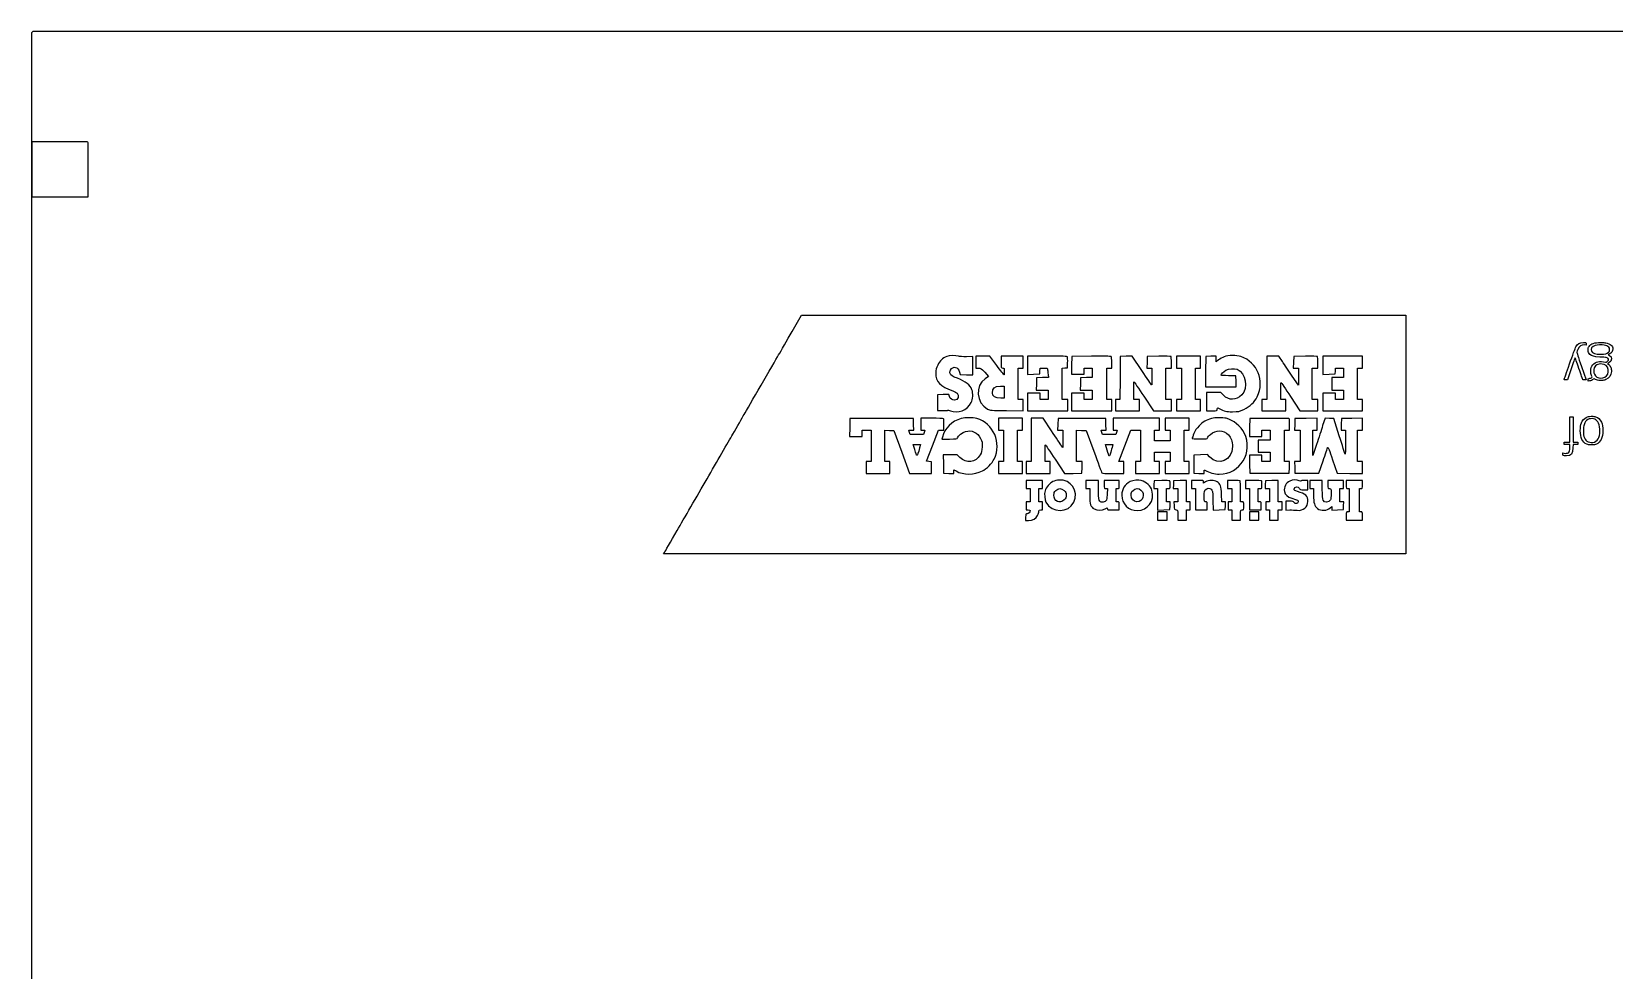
# Model space of a CAD drawing. Extents: x 4 to 392, y 13 to 534.
# Drawn here: x 4.9 to 135.3, y 369.2 to 446.6 of the extents above; entities that cross this region are included whole.
import ezdxf

# ---------------------------------------------------------------- set-up
doc = ezdxf.new("R2010")
doc.units = 0
doc.layers.add('Layer_1', color=7, linetype='CONTINUOUS')

msp = doc.modelspace()

# ---------------------------------------------------------------- linework, layer by layer
at = {"layer": 'Layer_1', "color": 7}
for points in [[(5.042069, 446.575439), (4.945951, 446.479321), (4.945951, 163.278023)], [(298.524921, 163.496596), (298.336829, 163.496596), (298.336829, 437.039586), (298.354291, 437.039586), (298.336829, 446.479321), (298.240706, 446.575439), (5.042069, 446.575439)], [(9.56479, 437.448865), (9.56479, 432.936994), (4.97644, 432.936994), (4.97644, 437.448865)], [(5.053955, 437.52638), (9.487276, 437.52638)], [(67.575445, 421.867273), (68.341555, 423.200033), (93.229515, 423.200033), (118.117496, 423.200033), (118.117476, 413.366053)], [(80.302105, 419.810333), (80.302145, 419.810583)], [(81.358075, 418.516013), (81.399675, 418.308983), (81.927985, 418.294283), (82.456285, 418.279583), (82.456285, 419.035303), (82.456285, 419.791033), (81.925765, 419.781033)], [(84.423125, 419.059393), (83.842445, 419.835763), (83.278785, 419.835763), (82.715115, 419.835763), (82.715115, 419.344063), (82.715115, 418.852363), (82.916815, 418.852363)], [(85.238305, 415.342643), (86.596945, 415.326543), (86.596945, 415.795493), (86.596945, 416.264453), (86.389925, 416.264453), (86.182885, 416.264453), (86.182885, 417.558393), (86.182885, 418.852343), (86.389925, 418.852343), (86.596945, 418.852343), (86.596945, 419.344043), (86.596945, 419.835743), (85.691195, 419.835743), (84.785425, 419.835743), (84.785425, 419.344063)], [(88.591315, 419.835673), (86.959315, 419.835673), (86.959255, 419.083403)], [(92.216275, 419.823513), (90.608195, 419.809813), (90.593815, 419.072303)], [(96.377997, 418.647063), (95.584727, 419.839263), (95.089135, 419.824563), (94.593525, 419.809863), (94.579925, 418.037153), (94.566325, 416.264453), (94.385855, 416.264453), (94.205375, 416.264453), (94.205375, 415.798633), (94.205375, 415.332813), (95.188775, 415.332813), (96.172177, 415.332813), (96.172177, 415.798633), (96.172177, 416.264453), (95.939267, 416.264453), (95.706357, 416.264453), (95.706357, 416.989063)], [(97.779957, 419.823943), (96.819227, 419.809843), (96.804237, 419.331083)], [(102.684927, 419.524453), (102.486597, 419.365083), (102.486597, 419.602523), (102.486597, 419.839963), (102.059597, 419.824963), (101.632597, 419.809963), (101.618697, 418.554833), (101.604797, 417.299703), (102.875797, 417.299703), (104.146797, 417.299703), (104.131797, 417.752583), (104.116797, 418.205463), (103.508637, 418.220063)], [(103.151177, 419.784993), (103.151297, 419.785683)], [(107.950727, 419.384323), (107.643787, 419.835723), (107.161417, 419.835723), (106.679057, 419.835723), (106.679057, 418.050083), (106.679057, 416.264433), (106.472027, 416.264433), (106.264997, 416.264433), (106.264997, 415.798613), (106.264997, 415.332793), (107.248397, 415.332793), (108.231797, 415.332793), (108.231797, 415.798613), (108.231797, 416.264433), (108.024757, 416.264433), (107.817737, 416.264433), (107.817737, 416.963163)], [(109.839477, 419.823933), (108.878747, 419.809833), (108.863807, 419.331083)], [(132.960206, 420.833963), (132.960206, 420.739063), (132.814956, 420.755463)], [(132.944276, 420.945153), (132.944306, 420.944803)], [(134.587426, 420.933353), (134.587406, 420.933503)], [(134.865226, 419.984973), (134.770926, 419.937473), (134.881516, 419.888573)], [(83.431875, 418.498913), (83.745235, 418.145463), (83.476665, 417.968393)], [(86.959255, 419.083403), (86.959255, 418.331043), (87.463895, 418.345843), (87.968535, 418.360643), (87.984335, 418.606493), (88.000135, 418.852333), (88.307845, 418.852333)], [(88.648155, 418.318133), (88.680755, 418.080033), (88.195235, 418.065033), (87.709725, 418.050033), (87.694925, 417.545393), (87.680125, 417.040753), (88.173695, 417.040753), (88.667275, 417.040753), (88.667275, 416.652573), (88.667275, 416.264383), (88.330845, 416.264383), (87.994415, 416.264383), (87.994415, 416.523173), (87.994415, 416.781963), (87.476835, 416.781963), (86.959265, 416.781963), (86.959265, 416.057353), (86.959265, 415.332743), (88.615515, 415.332743), (90.271765, 415.332743), (90.271765, 415.798563), (90.271765, 416.264383), (90.038855, 416.264383), (89.805945, 416.264383), (89.805945, 417.555353), (89.805945, 418.846323), (90.025915, 418.862223), (90.245885, 418.878123), (90.261185, 419.287613)], [(90.593815, 419.072303), (90.579415, 418.334753), (91.098415, 418.334753), (91.617415, 418.334753), (91.617415, 418.593533), (91.617415, 418.852323), (91.953835, 418.852323), (92.290265, 418.852323), (92.290265, 418.466083), (92.290265, 418.079843), (91.811505, 418.064943), (91.332745, 418.050043), (91.317945, 417.545403), (91.303145, 417.040773), (91.796715, 417.040773), (92.290295, 417.040773), (92.290295, 416.652583), (92.290295, 416.264403), (91.953865, 416.264403), (91.617435, 416.264403), (91.617435, 416.523193), (91.617435, 416.781983), (91.099865, 416.781983), (90.582285, 416.781983), (90.582285, 416.057363), (90.582285, 415.332763), (92.238535, 415.332763), (93.894785, 415.332763), (93.894785, 415.798583), (93.894785, 416.264403), (93.687755, 416.264403), (93.480725, 416.264403), (93.480725, 417.558353), (93.480725, 418.852293), (93.687755, 418.852293), (93.894785, 418.852293), (93.894785, 419.309483)], [(96.533437, 416.523243), (97.322577, 415.332813), (98.067237, 415.332813), (98.811897, 415.332813), (98.811897, 415.798633), (98.811897, 416.264453), (98.578987, 416.264453), (98.346077, 416.264453), (98.346077, 417.558403), (98.346077, 418.852343), (98.578987, 418.852343), (98.811897, 418.852343), (98.811897, 419.309533)], [(96.804237, 419.331083), (96.789337, 418.852323), (96.998317, 418.852323), (97.207287, 418.852323), (97.207287, 418.153593)], [(108.623947, 416.497343), (109.390937, 415.332793), (110.131167, 415.332793), (110.871407, 415.332793), (110.871407, 415.798613), (110.871407, 416.264433), (110.638497, 416.264433), (110.405587, 416.264433), (110.405587, 417.558383), (110.405587, 418.852323), (110.638497, 418.852323), (110.871407, 418.852323), (110.871407, 419.309523)], [(108.863807, 419.331083), (108.849007, 418.852323), (109.057977, 418.852323), (109.266947, 418.852323), (109.266947, 418.142763), (109.266947, 417.433193), (108.762307, 418.183063)], [(131.724816, 418.776173), (131.415956, 417.872303), (131.275686, 417.872303)], [(132.583886, 418.985373), (132.974696, 417.883953), (132.844266, 417.876953)], [(133.932666, 419.150923), (133.932706, 419.150253)], [(134.826816, 419.284203), (134.732716, 419.236203), (134.824816, 419.153003)], [(84.731095, 417.351393), (85.044215, 417.351393), (85.044215, 416.859693)], [(133.236126, 417.784473), (133.127966, 417.769673), (133.127966, 417.878773)], [(80.540795, 416.498833), (80.480295, 416.682263), (80.006165, 416.667463), (79.532045, 416.652663), (79.532045, 416.005693), (79.532045, 415.358713), (79.959045, 415.343713)], [(85.044215, 416.859693), (85.044215, 416.367993), (84.762915, 416.367993)], [(103.089157, 416.609913), (102.874607, 416.832153), (102.292327, 416.832773), (101.710057, 416.833383), (101.710057, 416.082893), (101.710057, 415.332403), (102.150077, 415.332403)], [(78.160425, 414.220003), (78.160425, 413.728293), (78.336735, 413.728293), (78.513045, 413.728293), (78.457445, 413.547143), (78.401845, 413.365993), (77.849875, 413.365993), (77.297905, 413.365993), (77.242305, 413.547143), (77.186705, 413.728293), (77.390715, 413.728293), (77.594845, 413.728293), (77.580045, 414.207063), (77.565145, 414.685823), (74.951385, 414.685823), (72.337605, 414.685823), (72.323205, 413.948273), (72.308805, 413.210723), (72.827805, 413.210723), (73.346805, 413.210723), (73.346805, 413.469513), (73.346805, 413.728293), (73.709115, 413.728293), (74.071415, 413.728293), (74.071415, 412.434353), (74.071415, 411.140413), (73.864385, 411.140413), (73.657355, 411.140413), (73.657355, 410.648714), (73.657355, 410.157014), (74.640755, 410.157014), (75.624145, 410.157014), (75.624145, 410.648714), (75.624145, 411.140413), (75.417115, 411.140413), (75.210085, 411.140413), (75.210085, 412.436623), (75.210085, 413.732833), (75.583715, 413.717633), (75.957345, 413.702433), (76.601915, 411.929723), (77.246485, 410.157014), (78.143325, 410.157014), (79.040165, 410.157014), (79.040165, 410.645744), (79.040165, 411.134463), (78.843285, 411.150363), (78.646395, 411.166263), (79.137915, 412.447273), (79.629435, 413.728273), (79.852375, 413.728273), (80.075325, 413.728273), (80.075325, 414.185473)], [(79.083305, 414.711673), (78.160295, 414.711673), (78.160425, 414.220003)], [(81.500605, 414.684903), (81.500615, 414.684113)], [(88.929215, 413.671953), (88.237815, 414.711693), (87.753865, 414.711693), (87.269925, 414.711693), (87.269925, 412.926053), (87.269925, 411.140413), (87.062885, 411.140413), (86.855865, 411.140413), (86.855865, 410.648714), (86.855865, 410.157014), (87.839255, 410.157014), (88.822655, 410.157014), (88.822655, 410.648714), (88.822655, 411.140413), (88.615625, 411.140413), (88.408595, 411.140413), (88.408595, 411.847763)], [(98.294217, 414.220003), (98.294217, 413.728293), (98.501247, 413.728293), (98.708277, 413.728293), (98.708277, 413.288363), (98.708277, 412.848413), (98.061307, 412.848413), (97.414337, 412.848413), (97.414337, 413.288363), (97.414337, 413.728293), (97.621367, 413.728293), (97.828397, 413.728293), (97.828397, 414.220003), (97.828397, 414.711693), (95.913357, 414.711693), (93.998315, 414.711693), (93.998315, 414.220003), (93.998315, 413.728293), (94.174625, 413.728293), (94.350935, 413.728293), (94.295335, 413.547143), (94.239735, 413.365993), (93.687765, 413.365993), (93.135795, 413.365993), (93.080195, 413.547143), (93.024595, 413.728293), (93.228725, 413.728293), (93.432855, 413.728293), (93.418055, 414.207063), (93.403155, 414.685823), (91.436365, 414.685823), (89.469565, 414.685823), (89.454665, 414.207063), (89.439865, 413.728293), (89.648835, 413.728293), (89.857805, 413.728293), (89.857805, 413.019513), (89.857805, 412.310733), (89.739225, 412.471473)], [(94.001545, 410.157044), (94.878365, 410.157044), (94.878365, 410.648754), (94.878365, 411.140443), (94.678045, 411.140443), (94.477725, 411.140443), (94.972355, 412.434393), (95.466997, 413.728333), (95.871417, 413.728333), (96.275827, 413.728333), (96.275827, 412.434393), (96.275827, 411.140443), (96.068797, 411.140443), (95.861767, 411.140443), (95.861767, 410.648754), (95.861767, 410.157044), (96.845167, 410.157044), (97.828567, 410.157044), (97.828567, 410.648754), (97.828567, 411.140443), (97.621537, 411.140443), (97.414507, 411.140443), (97.414507, 411.528633), (97.414507, 411.916813), (98.061477, 411.916813), (98.708447, 411.916813), (98.708447, 411.528633), (98.708447, 411.140443), (98.501417, 411.140443), (98.294387, 411.140443), (98.294387, 410.648754), (98.294387, 410.157044), (99.277787, 410.157044), (100.261187, 410.157044), (100.261187, 410.648754), (100.261187, 411.140443), (100.054147, 411.140443), (99.847117, 411.140443), (99.847117, 412.434393), (99.847117, 413.728333), (100.054147, 413.728333), (100.261187, 413.728333), (100.261187, 414.220043), (100.261187, 414.711733), (99.277787, 414.711733), (98.294387, 414.711733), (98.294217, 414.220003)], [(106.863727, 414.699513), (105.255647, 414.685813), (105.241277, 413.948273)], [(110.768227, 412.563673), (110.466277, 411.632033), (110.462277, 412.680133), (110.458277, 413.728223), (110.639437, 413.728223), (110.820587, 413.728223), (110.820587, 414.221123), (110.820587, 414.714023), (109.901887, 414.699923), (108.983187, 414.685823), (108.968287, 414.207063), (108.953487, 413.728303), (109.188337, 413.728303), (109.423187, 413.728303), (109.423187, 412.434363), (109.423187, 411.140413), (109.188337, 411.140413), (108.953487, 411.140413), (108.968287, 410.661654), (108.983187, 410.182894), (109.966587, 410.182894), (110.949987, 410.182894), (111.294137, 411.192173)], [(112.634227, 413.262473), (112.189997, 414.685823), (111.823697, 414.700823), (111.457397, 414.715823), (111.263777, 414.105573)], [(112.079437, 411.295683), (112.450957, 410.182894), (113.499057, 410.168894), (114.547146, 410.154894), (114.547146, 410.647664), (114.547146, 411.140433), (114.340116, 411.140433), (114.133086, 411.140433), (114.133086, 412.434383), (114.133086, 413.728323), (114.340116, 413.728323), (114.547146, 413.728323), (114.547146, 414.221273), (114.547146, 414.714223), (113.680207, 414.700023), (112.813267, 414.685823), (112.797397, 414.207063)], [(131.619396, 412.316033), (131.619396, 412.556243), (131.391936, 412.556243), (131.164466, 412.556243), (131.164466, 412.652043), (131.164466, 412.747843), (131.391936, 412.747843), (131.619396, 412.747843), (131.619396, 413.789393), (131.619396, 414.830933), (131.751086, 414.830933), (131.882776, 414.830933), (131.882806, 413.789303)], [(118.117476, 413.366053), (118.117476, 403.532066), (87.548515, 403.532066), (56.979575, 403.532066), (57.054675, 403.648526)], [(89.231435, 411.333043), (90.014505, 410.154104), (90.725465, 410.168504), (91.436435, 410.182904), (91.451335, 410.661664), (91.466235, 411.140423), (91.231385, 411.140423), (90.996525, 411.140423), (90.996525, 412.436543), (90.996525, 413.732663), (91.395835, 413.717563), (91.795145, 413.702463), (92.418185, 411.994453)], [(105.241277, 413.948273), (105.226877, 413.210723), (105.745877, 413.210723), (106.264877, 413.210723), (106.264877, 413.469513), (106.264877, 413.728293), (106.601307, 413.728293), (106.937727, 413.728293), (106.937727, 413.314233), (106.937727, 412.900173), (106.446037, 412.900173), (105.954327, 412.900173), (105.954327, 412.408473), (105.954327, 411.916773), (106.446037, 411.916773), (106.937727, 411.916773), (106.937727, 411.528593), (106.937727, 411.140413), (106.601307, 411.140413), (106.264877, 411.140413), (106.264877, 411.399193), (106.264877, 411.657993), (105.745877, 411.657993), (105.226877, 411.657993), (105.241277, 410.920443), (105.255677, 410.182894), (106.886047, 410.182894), (108.516417, 410.182894), (108.531217, 410.661644), (108.546117, 411.140413), (108.337147, 411.140413), (108.128167, 411.140413), (108.128167, 412.434353), (108.128167, 413.728293), (108.335197, 413.728293), (108.542237, 413.728293), (108.542237, 414.185493)], [(112.797397, 414.207063), (112.782597, 413.728293), (112.965687, 413.728293), (113.148787, 413.728293), (113.144787, 412.706083)], [(131.882806, 413.789303), (131.882806, 412.747763), (132.074346, 412.747763), (132.265896, 412.747763), (132.265896, 412.651963), (132.265896, 412.556163), (132.077636, 412.556163), (131.889376, 412.556163), (131.877376, 412.274823)], [(77.674045, 412.136743), (77.550565, 412.537873), (77.852695, 412.537873), (78.154835, 412.537873), (78.072425, 412.266143)], [(79.943705, 413.146023), (79.909005, 413.003693), (80.532225, 413.003693)], [(93.525715, 412.072163), (93.389535, 412.537873), (93.691455, 412.537873), (93.993375, 412.537873), (93.916935, 412.292023)], [(81.388715, 411.480733), (81.159695, 411.709763), (80.590335, 411.709763), (80.020975, 411.709763), (80.035275, 410.946333), (80.049575, 410.182904), (80.476575, 410.167904), (80.903575, 410.152904), (80.903575, 410.308524), (80.903575, 410.464144), (81.071795, 410.366744)], [(101.953447, 411.528203), (101.783687, 411.713503), (101.216447, 411.698703), (100.649197, 411.683903), (100.649197, 410.933413), (100.649197, 410.182924), (101.076197, 410.167924), (101.503197, 410.152924), (101.503197, 410.316234)], [(131.044746, 411.754293), (131.044746, 411.856703), (131.146506, 411.833403)], [(88.046145, 407.155196), (88.201415, 407.155196), (88.201415, 407.491616), (88.201415, 407.828046), (88.046145, 407.828046), (87.890865, 407.828046), (87.890865, 408.371496), (87.890865, 408.914956), (88.046145, 408.914956), (88.201415, 408.914956), (88.201415, 409.251386), (88.201415, 409.587806), (87.528565, 409.587806), (86.855705, 409.587806), (86.855725, 409.251326)], [(89.044355, 409.491996), (89.044315, 409.491696)], [(92.807875, 408.785526), (92.807875, 409.587766), (92.290295, 409.587766), (91.772715, 409.587766), (91.772715, 409.251346), (91.772715, 408.914916), (91.927995, 408.914916), (92.083265, 408.914916), (92.083265, 408.317636)], [(94.515875, 409.250976), (94.515875, 409.587406), (93.894785, 409.587406), (93.273695, 409.587406), (93.273695, 409.251326)], [(98.012357, 409.576266), (97.388457, 409.561866), (97.373037, 409.238326)], [(99.329367, 406.737566), (99.329367, 406.326946), (99.691667, 406.326946), (100.053967, 406.326946), (100.053967, 406.741006), (100.053967, 407.155076), (100.209247, 407.155076), (100.364517, 407.155076), (100.364517, 407.491496), (100.364517, 407.827916), (100.209247, 407.827916), (100.053967, 407.827916), (100.053967, 408.709616), (100.053967, 409.591306), (99.523457, 409.576606), (98.992937, 409.561906), (98.977527, 409.238326)], [(100.959737, 409.587686), (100.468037, 409.587686), (100.468037, 409.251266), (100.468037, 408.914836), (100.623307, 408.914836), (100.778587, 408.914836), (100.778587, 408.034956), (100.778587, 407.155076), (101.270277, 407.155076), (101.761977, 407.155076), (101.761977, 407.491496)], [(101.625757, 409.479946), (101.451427, 409.372216), (101.451427, 409.479946)], [(101.625767, 409.480316), (101.625757, 409.479946)], [(103.927187, 409.587686), (103.418237, 409.587686), (103.418237, 409.251266)], [(105.557567, 409.587686), (104.919237, 409.587686), (104.919207, 409.251266)], [(108.559227, 409.538996), (108.559227, 409.539116)], [(109.710287, 408.811126), (110.043227, 408.811126), (110.043227, 409.199316), (110.043227, 409.587496), (109.758557, 409.587496)], [(111.233717, 408.839616), (111.233717, 409.587666), (110.716137, 409.587666), (110.198557, 409.587666), (110.198557, 409.251246), (110.198557, 408.914816), (110.353837, 408.914816), (110.509107, 408.914816), (110.510107, 408.358426)], [(111.888847, 407.318106), (112.009947, 407.431876), (112.009947, 407.291516), (112.009947, 407.151156), (112.488707, 407.166056), (112.967467, 407.180856), (112.982867, 407.504346), (112.998267, 407.827826), (112.840527, 407.827826), (112.682787, 407.827826), (112.682787, 408.371286), (112.682787, 408.914746), (112.838057, 408.914746), (112.993337, 408.914746), (112.993337, 409.251176), (112.993337, 409.587596), (112.346357, 409.587596), (111.699387, 409.587596), (111.699477, 409.251266)], [(114.546156, 409.251266), (114.546156, 409.587686), (113.873306, 409.587686), (113.200457, 409.587686), (113.200457, 409.251266)], [(86.855725, 409.251326), (86.855725, 408.914896), (87.010995, 408.914896), (87.166275, 408.914896), (87.166275, 408.371436), (87.166275, 407.827976), (87.010995, 407.827976), (86.855725, 407.827976), (86.855725, 407.491556), (86.855725, 407.155126), (87.010995, 407.155126)], [(93.408245, 408.914896), (93.542785, 408.914896), (93.524685, 408.450866)], [(94.386485, 407.827636), (94.257095, 407.827636), (94.257095, 408.371096), (94.257095, 408.914546), (94.386485, 408.914546)], [(97.373037, 409.238326), (97.357637, 408.914836), (97.515387, 408.914836), (97.673127, 408.914836), (97.673127, 408.033076), (97.673127, 407.151316), (98.177767, 407.166116), (98.682407, 407.180916), (98.697807, 407.504406), (98.713207, 407.827886), (98.555457, 407.827886), (98.397717, 407.827886), (98.397717, 408.371346), (98.397717, 408.914806), (98.552987, 408.914806)], [(98.977527, 409.238326), (98.962127, 408.914836), (99.145747, 408.914836), (99.329367, 408.914836), (99.329367, 408.371376), (99.329367, 407.827916), (99.171627, 407.827916), (99.013887, 407.827916), (99.029287, 407.504436)], [(102.218547, 407.960176), (102.235147, 407.151406), (102.736117, 407.166206), (103.237087, 407.181006), (103.252487, 407.504496), (103.267887, 407.827976), (103.115597, 407.827976), (102.963307, 407.827976), (102.943007, 408.436136)], [(103.418237, 409.251266), (103.418237, 408.914836), (103.599387, 408.914836), (103.780537, 408.914836), (103.780537, 408.371376), (103.780537, 407.827916), (103.625257, 407.827916), (103.469987, 407.827916), (103.469987, 407.491496), (103.469987, 407.155076), (103.625257, 407.155076), (103.780537, 407.155076), (103.780537, 406.741006), (103.780537, 406.326946), (104.142837, 406.326946), (104.505147, 406.326946), (104.505147, 406.741006)], [(104.634537, 407.827916), (104.505147, 407.827916), (104.505147, 408.673296)], [(104.919207, 409.251266), (104.919207, 408.914836), (105.074477, 408.914836), (105.229757, 408.914836), (105.229757, 408.034956), (105.229757, 407.155076), (105.721447, 407.155076), (106.213157, 407.155076), (106.213157, 407.491496)], [(106.083757, 407.827916), (105.954357, 407.827916), (105.954357, 408.371376), (105.954357, 408.914836), (106.109637, 408.914836)], [(113.329847, 408.914836), (113.459247, 408.914836), (113.459247, 407.957316), (113.459247, 406.999796), (113.329847, 406.999796)], [(114.416766, 406.999796), (114.287376, 406.999796), (114.287376, 407.957316), (114.287376, 408.914836), (114.416766, 408.914836)], [(94.024185, 407.154786), (94.515875, 407.154786), (94.515875, 407.491206)], [(108.540437, 407.879696), (108.231707, 407.879696), (108.231707, 407.514036), (108.231707, 407.148376), (108.555187, 407.153376)], [(113.200457, 406.663366), (113.200457, 406.326946), (113.873306, 406.326946), (114.546156, 406.326946), (114.546156, 406.663366)], [(86.803975, 406.559976), (86.803975, 406.275306), (87.038945, 406.275306)]]:
    msp.add_lwpolyline(points, dxfattribs=at)
for points in [[(5.053955, 437.52638)], [(99.225857, 419.344083), (99.225857, 418.852383), (99.432887, 418.852383), (99.639917, 418.852383), (99.639917, 417.558443), (99.639917, 416.264493), (99.432887, 416.264493), (99.225857, 416.264493), (99.225857, 415.798673), (99.225857, 415.332853), (100.209257, 415.332853), (101.192657, 415.332853), (101.192657, 415.798673), (101.192657, 416.264493), (100.985617, 416.264493), (100.778597, 416.264493), (100.778597, 417.558443), (100.778597, 418.852383), (100.985617, 418.852383), (101.192657, 418.852383), (101.192657, 419.344083), (101.192657, 419.835783), (100.209257, 419.835783), (99.225857, 419.835783)], [(111.285427, 419.083363), (111.285427, 418.331003), (111.790067, 418.345803), (112.294707, 418.360603), (112.310507, 418.606453), (112.326307, 418.852293), (112.659897, 418.852293), (112.993487, 418.852293), (112.993487, 418.464113), (112.993487, 418.075933), (112.501797, 418.075933), (112.010087, 418.075933), (112.010087, 417.558353), (112.010087, 417.040773), (112.501797, 417.040773), (112.993487, 417.040773), (112.993487, 416.652593), (112.993487, 416.264413), (112.657067, 416.264413), (112.320637, 416.264413), (112.320637, 416.523193), (112.320637, 416.781993), (111.803057, 416.781993), (111.285477, 416.781993), (111.285477, 416.057373), (111.285477, 415.332773), (112.915857, 415.332773), (114.546226, 415.332773), (114.546226, 415.798593), (114.546226, 416.264413), (114.339186, 416.264413), (114.132166, 416.264413), (114.132166, 417.558353), (114.132166, 418.852293), (114.339186, 418.852293), (114.546226, 418.852293), (114.546226, 419.344003), (114.546226, 419.835703), (112.915857, 419.835703), (111.285477, 419.835703)], [(133.700046, 420.698503)], [(84.578395, 414.220003), (84.578395, 413.728293), (84.785425, 413.728293), (84.992455, 413.728293), (84.992455, 412.434353), (84.992455, 411.140413), (84.785425, 411.140413), (84.578395, 411.140413), (84.578395, 410.648714), (84.578395, 410.157014), (85.561795, 410.157014), (86.545185, 410.157014), (86.545185, 410.648714), (86.545185, 411.140413), (86.338165, 411.140413), (86.131125, 411.140413), (86.131125, 412.434353), (86.131125, 413.728293), (86.338165, 413.728293), (86.545185, 413.728293), (86.545185, 414.220003), (86.545185, 414.711693), (85.561795, 414.711693), (84.578395, 414.711693)], [(102.107707, 414.686123)], [(133.107816, 414.610113)], [(133.743196, 414.835363)], [(95.417225, 409.495166)], [(106.534167, 409.238266), (106.518767, 408.914776), (106.702397, 408.914776), (106.886017, 408.914776), (106.886017, 408.371316), (106.886017, 407.827866), (106.730747, 407.827866), (106.575467, 407.827866), (106.575467, 407.491436), (106.575467, 407.155016), (106.730747, 407.155016), (106.886017, 407.155016), (106.886017, 406.740946), (106.886017, 406.326886), (107.248327, 406.326886), (107.610627, 406.326886), (107.610627, 406.740946), (107.610627, 407.155016), (107.765897, 407.155016), (107.921167, 407.155016), (107.921167, 407.491436), (107.921167, 407.827866), (107.765897, 407.827866), (107.610627, 407.827866), (107.610627, 408.709556), (107.610627, 409.591246), (107.080107, 409.576546), (106.549597, 409.561846)], [(89.973315, 408.763806)], [(96.299557, 408.798456)], [(97.673117, 406.663426), (97.673117, 406.327006), (98.061297, 406.327006), (98.449487, 406.327006), (98.449487, 406.663426), (98.449487, 406.999856), (98.061297, 406.999856), (97.673117, 406.999856)], [(105.229757, 406.663426), (105.229757, 406.327006), (105.617937, 406.327006), (106.006117, 406.327006), (106.006117, 406.663426), (106.006117, 406.999856), (105.617937, 406.999856), (105.229757, 406.999856)]]:
    msp.add_lwpolyline(points, close=True, dxfattribs=at)
for points in [[(4.97644, 437.448865), (4.97644, 437.491865), (5.010955, 437.52638), (5.053955, 437.52638)], [(9.487276, 437.52638), (9.530276, 437.52638), (9.56479, 437.491865), (9.56479, 437.448865)], [(66.463165, 419.939293), (66.653555, 420.266663), (67.154085, 421.134253), (67.575445, 421.867273)], [(65.013595, 417.429043), (65.620465, 418.482313), (66.272765, 419.611923), (66.463165, 419.939293)], [(80.302145, 419.810583), (79.981565, 419.676633), (79.726725, 419.432633), (79.560975, 419.100943)], [(81.265855, 419.826133), (81.073355, 419.907333), (80.512235, 419.898133), (80.302105, 419.810333)], [(81.925765, 419.781033), (81.633985, 419.776033), (81.337015, 419.796033), (81.265855, 419.826133)], [(90.249885, 419.766373), (90.228385, 419.822173), (89.906645, 419.835673), (88.591315, 419.835673)], [(90.261185, 419.287613), (90.269185, 419.512823), (90.264185, 419.728273), (90.249885, 419.766373)], [(93.859585, 419.801913), (93.840185, 419.821313), (93.100725, 419.831013), (92.216275, 419.823513)], [(93.894785, 419.309483), (93.894785, 419.560943), (93.878985, 419.782533), (93.859585, 419.801913)], [(98.776297, 419.802343), (98.756697, 419.821943), (98.308357, 419.831643), (97.779957, 419.823943)], [(98.811897, 419.309533), (98.811897, 419.560993), (98.795897, 419.782753), (98.776297, 419.802343)], [(103.151297, 419.785683), (103.003867, 419.729683), (102.793997, 419.612113), (102.684927, 419.524453)], [(104.531597, 419.793993), (104.163747, 419.921193), (103.497867, 419.916973), (103.151177, 419.784993)], [(105.876777, 416.492273), (106.516007, 417.804263), (105.897877, 419.321553), (104.531597, 419.793993)], [(110.835807, 419.802333), (110.816207, 419.821933), (110.367877, 419.831633), (109.839477, 419.823933)], [(110.871407, 419.309523), (110.871407, 419.560973), (110.855407, 419.782743), (110.835807, 419.802333)], [(131.595256, 419.189273), (131.835696, 419.880653), (132.070526, 420.519833), (132.117116, 420.609673)], [(132.050336, 419.699133), (132.041336, 419.688633), (131.894686, 419.273303), (131.724816, 418.776173)], [(132.372676, 418.813213), (132.204546, 419.310963), (132.059496, 419.709623), (132.050336, 419.699133)], [(132.117116, 420.609673), (132.252856, 420.871513), (132.405786, 420.958263), (132.734766, 420.960053)], [(132.204156, 420.165433), (132.196156, 420.106133), (132.289356, 419.815473), (132.583886, 418.985373)], [(132.274956, 420.374593), (132.242156, 420.302793), (132.210256, 420.208693), (132.204156, 420.165433)], [(132.814956, 420.755463), (132.566796, 420.783563), (132.412296, 420.674563), (132.274956, 420.374593)], [(132.734766, 420.960053), (132.841216, 420.960503), (132.935496, 420.954053), (132.944276, 420.945153)], [(132.944306, 420.944803), (132.953306, 420.935803), (132.960206, 420.886203), (132.960206, 420.833963)], [(133.127906, 420.358613), (133.127906, 420.505783), (133.136906, 420.537213), (133.205706, 420.640173)], [(133.278006, 419.963103), (133.164486, 420.062803), (133.127906, 420.159193), (133.127906, 420.358613)], [(133.205706, 420.640173), (133.351976, 420.858033), (133.666636, 420.961633), (134.169436, 420.957453)], [(134.085646, 419.760293), (133.591716, 419.785493), (133.435636, 419.824693), (133.278006, 419.963103)], [(133.699986, 420.698563), (133.437626, 420.617563), (133.309146, 420.424373), (133.400336, 420.248053)], [(133.400336, 420.248053), (133.491836, 420.071073), (133.723046, 419.994203), (134.169416, 419.992353)], [(134.447936, 420.746503), (134.275336, 420.778203), (133.874856, 420.752503), (133.700046, 420.698503)], [(134.624376, 419.712493), (134.571676, 419.726393), (134.329276, 419.747893), (134.085646, 419.760293)], [(134.169416, 419.992353), (134.535466, 419.990353), (134.677686, 420.028453), (134.805736, 420.160523)], [(134.169436, 420.957453), (134.327466, 420.955453), (134.515556, 420.945353), (134.587426, 420.933353)], [(134.827936, 420.567013), (134.756336, 420.644813), (134.600246, 420.718503), (134.447936, 420.746503)], [(134.587406, 420.933503), (134.727986, 420.910203), (134.953566, 420.816343), (135.028136, 420.750143)], [(134.719676, 419.411073), (134.858046, 419.549453), (134.823066, 419.660143), (134.624376, 419.712493)], [(134.805736, 420.160523), (134.878436, 420.235523), (134.887736, 420.259723), (134.887736, 420.373553)], [(134.881516, 419.888573), (135.145166, 419.771953), (135.114286, 419.430853), (134.826816, 419.284203)], [(134.887736, 420.373553), (134.887736, 420.477233), (134.876236, 420.514513), (134.827936, 420.567013)], [(135.162026, 420.422033), (135.162026, 420.237343), (135.055846, 420.080993), (134.865226, 419.984973)], [(135.028136, 420.750143), (135.097136, 420.688843), (135.162026, 420.529913), (135.162026, 420.422033)], [(79.560975, 419.100943), (79.430385, 418.839613), (79.402615, 418.721593), (79.402615, 418.427933)], [(79.402615, 418.427933), (79.402615, 417.719653), (79.763325, 417.346933), (80.819945, 416.963423)], [(80.590485, 418.392813), (80.545385, 418.501733), (80.550185, 418.564173), (80.612885, 418.685573)], [(81.178815, 418.003863), (80.752645, 418.164273), (80.659695, 418.225723), (80.590485, 418.392813)], [(80.612885, 418.685573), (80.805285, 419.057633), (81.270515, 418.951763), (81.358075, 418.516013)], [(82.916815, 418.852363), (83.100965, 418.852363), (83.145785, 418.821563), (83.431875, 418.498913)], [(85.024015, 418.283033), (85.012915, 418.283033), (84.742495, 418.632393), (84.423125, 419.059393)], [(84.785425, 419.344063), (84.785425, 418.854093), (84.785895, 418.852363), (84.914815, 418.852363)], [(84.914815, 418.852363), (85.037155, 418.852363), (85.044215, 418.836863), (85.044215, 418.567703)], [(85.044215, 418.567703), (85.044215, 418.411133), (85.035215, 418.283033), (85.024015, 418.283033)], [(88.307845, 418.852333), (88.611905, 418.852333), (88.615555, 418.850333), (88.615555, 418.704293)], [(88.615555, 418.704293), (88.615555, 418.622893), (88.630255, 418.449093), (88.648155, 418.318133)], [(97.189287, 417.454863), (97.179287, 417.454863), (96.814297, 417.991353), (96.377997, 418.647063)], [(102.900487, 418.260663), (102.900487, 418.349563), (103.102417, 418.564853), (103.287617, 418.673383)], [(103.287617, 418.673383), (103.526447, 418.813353), (103.962177, 418.846753), (104.229877, 418.745583)], [(104.229877, 418.745583), (104.938307, 418.477923), (105.159337, 417.206333), (104.597337, 416.631513)], [(108.762307, 418.183063), (108.484757, 418.595483), (108.119547, 419.136063), (107.950727, 419.384323)], [(131.146756, 417.902303), (131.152756, 417.918803), (131.354826, 418.497893), (131.595256, 419.189273)], [(132.696086, 417.888953), (132.686086, 417.899553), (132.540796, 418.315463), (132.372676, 418.813213)], [(133.343416, 418.577373), (133.343416, 418.832513), (133.391016, 418.986993), (133.511776, 419.124233)], [(133.413716, 418.242093), (133.353016, 418.362513), (133.343416, 418.408343), (133.343416, 418.577373)], [(133.511776, 419.124233), (133.728086, 419.369973), (134.080416, 419.443673), (134.558046, 419.343073)], [(133.626506, 418.857053), (133.581806, 418.727553), (133.587506, 418.477463), (133.638206, 418.346043)], [(133.932706, 419.150253), (133.799446, 419.104853), (133.668886, 418.979833), (133.626506, 418.857053)], [(134.601716, 419.058523), (134.432336, 419.187723), (134.153616, 419.226223), (133.932666, 419.150923)], [(134.558046, 419.343073), (134.625246, 419.328873), (134.646446, 419.337073), (134.719676, 419.411073)], [(135.038786, 418.578483), (135.021286, 418.244083), (134.883956, 418.036283), (134.589626, 417.898603)], [(134.739566, 418.351043), (134.843976, 418.587073), (134.778366, 418.923793), (134.601716, 419.058523)], [(134.824816, 419.153003), (134.876816, 419.106103), (134.945726, 419.005593), (134.982986, 418.922563)], [(134.982986, 418.922563), (135.042086, 418.790913), (135.047986, 418.754443), (135.038786, 418.578483)], [(63.624965, 415.022303), (63.781845, 415.292733), (64.406725, 416.375763), (65.013595, 417.429043)], [(82.384175, 417.059643), (82.227575, 417.469693), (81.884985, 417.738063), (81.178815, 418.003863)], [(83.476665, 417.968393), (82.615455, 417.400633), (82.726755, 415.981973), (83.672635, 415.470633)], [(84.063165, 416.807933), (84.061165, 417.215503), (84.227715, 417.351393), (84.731095, 417.351393)], [(95.706357, 416.989063), (95.706357, 417.387593), (95.714357, 417.713673), (95.725357, 417.713673)], [(95.725357, 417.713673), (95.735757, 417.713673), (96.099407, 417.177983), (96.533437, 416.523243)], [(97.207287, 418.153593), (97.207287, 417.769293), (97.199287, 417.454863), (97.189287, 417.454863)], [(103.508637, 418.220063), (103.174147, 418.228063), (102.900487, 418.246363), (102.900487, 418.260663)], [(107.817737, 416.963163), (107.817737, 417.347473), (107.826737, 417.661893), (107.837337, 417.661893)], [(107.837337, 417.661893), (107.848137, 417.661893), (108.202117, 417.137853), (108.623947, 416.497343)], [(131.275686, 417.872303), (131.173366, 417.872303), (131.138476, 417.880303), (131.146756, 417.902303)], [(132.844266, 417.876953), (132.772566, 417.872953), (132.705836, 417.878953), (132.696086, 417.888953)], [(133.127966, 417.878773), (133.127966, 417.980933), (133.132966, 417.988743), (133.199766, 418.001743)], [(133.199766, 418.001743), (133.239266, 418.009743), (133.301226, 418.021543), (133.337446, 418.028743)], [(133.549036, 417.923103), (133.471636, 417.852503), (133.354766, 417.800743), (133.236126, 417.784473)], [(133.337446, 418.028743), (133.373646, 418.035743), (133.421446, 418.055543), (133.443716, 418.072243)], [(133.443716, 418.072243), (133.481116, 418.100343), (133.478816, 418.113343), (133.413716, 418.242093)], [(133.740586, 417.902403), (133.600916, 417.967803), (133.598286, 417.968103), (133.549036, 417.923103)], [(133.638206, 418.346043), (133.807006, 417.908403), (134.545336, 417.911293), (134.739566, 418.351043)], [(134.169516, 417.836303), (133.905426, 417.836123), (133.870746, 417.842303), (133.740586, 417.902403)], [(134.589626, 417.898603), (134.469936, 417.842603), (134.428496, 417.836403), (134.169516, 417.836303)], [(80.949005, 416.212673), (80.721945, 416.212673), (80.609135, 416.291773), (80.540795, 416.498833)], [(80.606015, 415.331513), (81.205515, 415.059393), (82.010475, 415.373413), (82.328075, 416.003423)], [(80.819945, 416.963423), (80.958965, 416.913023), (81.116185, 416.828213), (81.169305, 416.775093)], [(81.169305, 416.775093), (81.369145, 416.575243), (81.227105, 416.212673), (80.949005, 416.212673)], [(82.328075, 416.003423), (82.462085, 416.269233), (82.489445, 416.784073), (82.384175, 417.059643)], [(84.762915, 416.367993), (84.284795, 416.367993), (84.064995, 416.506183), (84.063165, 416.807933)], [(104.597337, 416.631513), (104.143607, 416.167433), (103.524887, 416.158563), (103.089157, 416.609913)], [(104.775727, 415.446313), (105.303457, 415.697653), (105.650037, 416.026893), (105.876777, 416.492273)], [(62.683955, 413.391933), (63.044635, 414.018203), (63.468095, 414.751873), (63.624965, 415.022303)], [(80.040825, 414.677173), (80.021825, 414.696173), (79.590955, 414.711673), (79.083305, 414.711673)], [(81.500615, 414.684113), (80.725845, 414.482313), (80.124975, 413.888713), (79.943705, 413.146023)], [(79.959045, 415.343713), (80.216885, 415.334713), (80.386055, 415.348713), (80.386055, 415.380013)], [(80.075325, 414.185473), (80.075325, 414.436923), (80.059825, 414.658193), (80.040825, 414.677173)], [(80.386055, 415.380013), (80.386055, 415.408213), (80.485055, 415.386013), (80.606015, 415.331513)], [(82.772425, 414.688903), (82.439765, 414.780603), (81.861865, 414.778703), (81.500605, 414.684903)], [(84.210865, 411.353833), (84.862925, 412.658713), (84.151265, 414.308653), (82.772425, 414.688903)], [(83.672635, 415.470633), (83.867325, 415.365383), (83.960635, 415.357763), (85.238305, 415.342643)], [(102.107707, 414.686113), (101.667307, 414.571393), (101.407267, 414.419953), (101.084747, 414.090353)], [(103.327877, 414.707323), (103.018077, 414.780323), (102.430207, 414.770123), (102.107707, 414.686123)], [(102.150077, 415.332403), (102.588627, 415.332403), (102.590017, 415.332823), (102.590017, 415.466113)], [(102.590017, 415.466113), (102.590017, 415.539613), (102.607517, 415.590943), (102.628817, 415.580083)], [(102.628817, 415.580083), (103.265737, 415.256293), (103.271447, 415.254753), (103.832187, 415.255273)], [(104.805387, 413.506313), (104.540407, 414.048343), (103.893787, 414.573953), (103.327877, 414.707323)], [(103.832187, 415.255273), (104.350937, 415.255733), (104.393837, 415.264273), (104.775727, 415.446313)], [(108.507037, 414.677913), (108.487637, 414.697313), (107.748177, 414.707013), (106.863727, 414.699513)], [(108.542237, 414.185493), (108.542237, 414.436953), (108.526437, 414.658543), (108.507037, 414.677913)], [(132.577276, 414.334833), (132.656076, 414.545513), (132.786476, 414.693273), (132.975776, 414.786463)], [(133.107866, 414.610113), (132.961496, 414.534813), (132.853246, 414.388333), (132.787546, 414.176773)], [(132.975776, 414.786463), (133.120936, 414.857963), (133.161096, 414.866563), (133.377856, 414.872763)], [(133.925726, 414.425843), (133.762916, 414.671873), (133.390746, 414.755723), (133.107816, 414.610113)], [(133.377856, 414.872763), (133.564846, 414.878763), (133.646526, 414.869763), (133.743196, 414.835363)], [(133.743226, 414.835453), (133.977886, 414.751853), (134.091786, 414.647543), (134.216066, 414.402283)], [(60.564435, 409.717126), (61.369485, 411.111993), (62.323275, 412.765663), (62.683955, 413.391933)], [(81.187015, 413.103193), (81.239815, 413.269663), (81.609045, 413.563883), (81.844745, 413.627353)], [(81.844745, 413.627353), (82.358165, 413.765603), (82.842995, 413.543653), (83.094415, 413.055143)], [(89.739225, 412.471473), (89.674025, 412.559873), (89.309495, 413.100093), (88.929215, 413.671953)], [(100.657617, 413.450423), (100.581817, 413.261083), (100.519797, 413.083113), (100.519797, 413.054953)], [(101.084747, 414.090353), (100.880007, 413.881103), (100.755147, 413.694043), (100.657617, 413.450423)], [(101.786597, 413.103253), (101.803997, 413.157953), (101.908687, 413.284523), (102.019327, 413.384473)], [(102.019327, 413.384473), (102.462587, 413.784933), (103.090147, 413.768553), (103.497287, 413.345873)], [(102.738307, 410.105314), (104.495057, 410.105314), (105.588517, 411.904393), (104.805387, 413.506313)], [(103.497287, 413.345873), (103.742657, 413.091163), (103.832307, 412.831053), (103.832307, 412.373853)], [(111.263777, 414.105573), (111.157297, 413.769933), (110.934297, 413.076083), (110.768227, 412.563673)], [(113.109587, 411.761503), (113.092487, 411.804203), (112.878547, 412.479643), (112.634227, 413.262473)], [(132.481376, 413.682083), (132.481376, 413.994173), (132.501776, 414.133013), (132.577276, 414.334833)], [(133.024186, 412.573783), (132.652326, 412.744883), (132.481376, 413.093903), (132.481376, 413.682083)], [(132.787546, 414.176773), (132.743846, 414.036073), (132.734146, 413.948133), (132.734146, 413.693503)], [(132.734146, 413.693503), (132.734146, 413.185063), (132.849106, 412.913133), (133.120126, 412.780543)], [(134.010326, 413.139063), (134.153556, 413.521863), (134.112716, 414.143373), (133.925726, 414.425843)], [(134.216066, 414.402283), (134.397046, 414.045153), (134.391906, 413.332823), (134.205666, 412.963933)], [(78.072425, 412.266143), (77.831575, 411.471993), (77.874415, 411.485913), (77.674045, 412.136743)], [(80.532225, 413.003693), (81.101575, 413.003693), (81.158165, 413.012693), (81.187015, 413.103193)], [(83.220575, 412.351973), (83.204475, 412.018223), (83.173175, 411.886793), (83.066335, 411.704993)], [(83.094415, 413.055143), (83.227085, 412.797383), (83.238885, 412.731633), (83.220575, 412.351973)], [(88.408595, 411.847763), (88.408595, 412.236813), (88.417595, 412.545423), (88.428495, 412.533563)], [(88.428495, 412.533563), (88.439395, 412.521663), (88.800755, 411.981463), (89.231435, 411.333043)], [(92.418185, 411.994453), (92.760865, 411.055043), (93.060015, 410.257334), (93.082975, 410.221744)], [(93.689985, 411.606343), (93.674485, 411.606393), (93.600585, 411.816013), (93.525715, 412.072163)], [(93.916935, 412.292023), (93.874835, 412.156803), (93.812955, 411.947183), (93.779285, 411.826193)], [(100.519797, 413.054953), (100.519797, 413.024053), (100.764557, 413.003753), (101.137407, 413.003753)], [(101.137407, 413.003753), (101.701227, 413.003753), (101.757767, 413.012753), (101.786597, 413.103253)], [(103.832307, 412.373853), (103.832307, 411.260713), (102.675497, 410.740054), (101.953447, 411.528203)], [(111.294137, 411.192173), (111.483427, 411.747273), (111.653957, 412.248033), (111.673097, 412.304963)], [(111.673097, 412.304963), (111.697497, 412.377463), (111.819167, 412.075213), (112.079437, 411.295683)], [(113.144787, 412.706083), (113.142787, 412.143863), (113.126687, 411.718803), (113.109587, 411.761503)], [(131.146506, 411.833403), (131.281946, 411.802303), (131.442036, 411.821803), (131.503956, 411.877003)], [(131.877376, 412.274823), (131.855976, 411.772053), (131.731776, 411.623653), (131.332076, 411.623213)], [(131.503956, 411.877003), (131.591456, 411.954903), (131.619396, 412.061273), (131.619396, 412.316033)], [(133.415176, 412.520583), (133.181306, 412.520583), (133.122406, 412.528583), (133.024186, 412.573783)], [(133.120126, 412.780543), (133.476346, 412.606253), (133.870356, 412.764943), (134.010326, 413.139063)], [(133.802486, 412.572183), (133.708386, 412.528883), (133.646476, 412.520583), (133.415176, 412.520583)], [(134.205666, 412.963933), (134.126066, 412.806273), (133.959686, 412.644593), (133.802486, 412.572183)], [(83.066335, 411.704993), (82.685835, 411.057373), (81.915115, 410.954343), (81.388715, 411.480733)], [(83.244895, 410.370744), (83.574215, 410.538754), (84.040905, 411.013703), (84.210865, 411.353833)], [(93.779285, 411.826193), (93.745585, 411.705223), (93.705385, 411.606283), (93.689985, 411.606343)], [(131.332076, 411.623213), (131.064326, 411.622943), (131.044746, 411.632213), (131.044746, 411.754293)], [(58.115225, 405.472986), (58.657235, 406.412396), (59.759375, 408.322256), (60.564435, 409.717126)], [(81.071795, 410.366744), (81.661295, 410.025376), (82.571645, 410.026896), (83.244895, 410.370744)], [(89.044315, 409.491696), (88.765575, 409.349496), (88.487915, 409.017486), (88.407485, 408.730176)], [(89.543425, 409.620276), (89.384795, 409.608876), (89.160215, 409.551076), (89.044355, 409.491996)], [(90.766785, 407.792486), (91.196045, 408.714436), (90.541545, 409.692306), (89.543425, 409.620276)], [(93.082975, 410.221744), (93.113675, 410.174144), (93.356845, 410.157044), (94.001545, 410.157044)], [(95.417225, 409.495116), (94.962195, 409.262986), (94.725905, 408.878966), (94.724055, 408.368606)], [(96.327747, 409.594166), (96.122707, 409.661366), (95.640317, 409.608966), (95.417225, 409.495166)], [(97.203557, 408.776166), (97.110457, 409.111516), (96.737567, 409.459776), (96.327747, 409.594166)], [(98.672267, 409.554666), (98.652467, 409.574466), (98.355497, 409.584166), (98.012357, 409.576266)], [(98.708267, 409.216726), (98.708267, 409.382776), (98.692067, 409.534846), (98.672267, 409.554666)], [(101.451427, 409.479946), (101.451427, 409.581536), (101.423327, 409.587686), (100.959737, 409.587686)], [(101.503197, 410.316234), (101.503197, 410.476624), (101.505197, 410.478094), (101.627117, 410.398334)], [(102.574667, 409.486316), (102.341797, 409.628306), (101.860547, 409.625106), (101.625767, 409.480316)], [(101.627117, 410.398334), (101.872627, 410.237474), (102.373787, 410.105314), (102.738307, 410.105314)], [(102.943007, 408.436136), (102.920107, 409.121186), (102.851207, 409.317716), (102.574667, 409.486316)], [(104.470647, 409.553186), (104.451647, 409.572186), (104.207107, 409.587686), (103.927187, 409.587686)], [(104.505147, 408.673296), (104.505147, 409.138256), (104.489647, 409.534206), (104.470647, 409.553186)], [(106.230407, 409.553186), (106.211407, 409.572186), (105.908647, 409.587686), (105.557567, 409.587686)], [(106.264907, 409.216756), (106.264907, 409.382816), (106.249407, 409.534206), (106.230407, 409.553186)], [(108.559227, 409.539116), (108.231077, 409.390126), (108.053147, 409.046676), (108.113007, 408.677786)], [(109.331557, 409.557896), (109.136007, 409.663986), (108.817407, 409.656196), (108.559227, 409.538996)], [(109.473897, 409.534096), (109.473897, 409.503196), (109.413997, 409.513196), (109.331557, 409.557896)], [(109.758557, 409.587496), (109.597417, 409.587496), (109.473897, 409.564296), (109.473897, 409.534096)], [(88.407485, 408.730176), (88.330885, 408.456666), (88.365385, 408.009546), (88.480285, 407.787486)], [(89.133075, 408.379326), (89.133075, 408.567766), (89.161975, 408.641146), (89.284365, 408.763546)], [(89.973315, 407.978946), (89.602975, 407.648046), (89.133075, 407.871956), (89.133075, 408.379326)], [(89.284365, 408.763546), (89.490915, 408.970096), (89.742335, 408.970196), (89.973315, 408.763806)], [(89.973315, 408.763806), (90.118435, 408.634146), (90.142355, 408.578626), (90.142355, 408.371376)], [(90.142355, 408.371376), (90.142355, 408.164126), (90.118455, 408.108616), (89.973315, 407.978946)], [(92.083265, 408.317636), (92.083265, 407.634336), (92.160265, 407.406476), (92.447985, 407.238456)], [(92.916775, 407.874366), (92.815445, 407.975706), (92.807875, 408.039046), (92.807875, 408.785526)], [(93.524685, 408.450866), (93.504785, 407.939166), (93.459885, 407.852286), (93.187815, 407.797866)], [(93.273695, 409.251326), (93.273695, 408.923536), (93.277695, 408.914896), (93.408245, 408.914896)], [(94.386485, 408.914546), (94.511235, 408.914546), (94.515875, 408.926646), (94.515875, 409.250976)], [(94.724055, 408.368606), (94.722055, 407.649376), (95.268225, 407.103316), (95.990987, 407.103316)], [(95.482027, 408.378376), (95.482027, 408.585136), (95.506027, 408.641976), (95.646747, 408.767656)], [(95.967807, 407.827916), (95.683227, 407.827916), (95.482027, 408.055906), (95.482027, 408.378376)], [(95.646747, 408.767656), (95.853767, 408.952636), (96.109377, 408.964666), (96.299557, 408.798456)], [(96.299557, 408.798376), (96.683567, 408.462626), (96.466587, 407.827916), (95.967807, 407.827916)], [(95.990987, 407.103316), (96.865947, 407.103316), (97.445907, 407.903426), (97.203557, 408.776166)], [(98.552987, 408.914806), (98.707777, 408.914806), (98.708267, 408.915806), (98.708267, 409.216726)], [(101.503187, 408.285716), (101.503187, 408.656116), (101.520487, 408.759106), (101.593787, 408.825146)], [(101.632587, 407.827916), (101.504317, 407.827916), (101.503187, 407.831916), (101.503187, 408.285716)], [(101.593787, 408.825146), (101.750167, 408.966066), (101.936347, 408.983756), (102.075817, 408.870946)], [(102.075817, 408.870946), (102.198277, 408.771946), (102.202427, 408.745436), (102.218547, 407.960176)], [(106.109637, 408.914836), (106.264417, 408.914836), (106.264907, 408.915836), (106.264907, 409.216756)], [(108.113007, 408.677786), (108.154407, 408.422336), (108.373727, 408.223836), (108.731817, 408.117586)], [(108.731817, 408.117586), (109.228147, 407.970316), (109.275707, 407.942896), (109.257457, 407.814476)], [(108.904557, 408.858026), (108.904557, 409.086106), (109.274987, 409.133706), (109.344537, 408.914526)], [(109.202167, 408.676656), (108.977997, 408.741156), (108.904557, 408.785926), (108.904557, 408.858026)], [(110.043227, 407.863866), (110.043227, 408.303156), (109.849517, 408.490356), (109.202167, 408.676656)], [(109.344537, 408.914526), (109.372837, 408.825326), (109.422937, 408.811126), (109.710287, 408.811126)], [(110.510107, 408.358426), (110.511107, 407.739956), (110.594507, 407.465186), (110.838297, 407.273406)], [(111.292617, 407.962276), (111.257317, 408.039876), (111.233717, 408.390626), (111.233717, 408.839616)], [(111.905367, 407.980976), (111.775517, 407.738336), (111.399867, 407.726886), (111.292617, 407.962276)], [(111.699477, 409.251266), (111.699477, 408.926916), (111.704477, 408.914836), (111.828877, 408.914836)], [(111.828877, 408.914836), (111.956197, 408.914836), (111.958267, 408.907836), (111.958267, 408.497366)], [(111.958267, 408.497366), (111.958267, 408.267766), (111.934467, 408.035386), (111.905367, 407.980976)], [(113.200457, 409.251266), (113.200457, 408.926916), (113.205457, 408.914836), (113.329847, 408.914836)], [(114.416766, 408.914836), (114.541516, 408.914836), (114.546156, 408.926936), (114.546156, 409.251266)], [(86.931545, 406.844646), (86.811415, 406.844646), (86.803975, 406.828046), (86.803975, 406.559976)], [(87.166275, 407.100026), (87.166275, 406.969946), (87.051105, 406.844646), (86.931545, 406.844646)], [(87.010995, 407.155126), (87.096395, 407.155126), (87.166275, 407.130326), (87.166275, 407.100026)], [(87.038945, 406.275306), (87.382655, 406.275306), (87.669415, 406.439466), (87.790125, 406.705346)], [(87.790125, 406.705346), (87.844325, 406.824666), (87.889125, 406.974686), (87.889725, 407.038736)], [(87.889725, 407.038736), (87.890345, 407.133336), (87.920025, 407.155196), (88.046145, 407.155196)], [(88.480285, 407.787486), (88.947575, 406.883856), (90.345215, 406.886726), (90.766785, 407.792486)], [(92.447985, 407.238456), (92.686905, 407.098936), (93.097955, 407.102316), (93.341135, 407.245456)], [(93.187815, 407.797866), (93.063395, 407.772966), (93.000355, 407.790866), (92.916775, 407.874366)], [(93.341135, 407.245456), (93.527615, 407.355486), (93.532475, 407.355766), (93.532475, 407.256556)], [(93.532475, 407.256556), (93.532475, 407.162556), (93.569775, 407.154786), (94.024185, 407.154786)], [(94.515875, 407.491206), (94.515875, 407.815556), (94.510875, 407.827636), (94.386485, 407.827636)], [(99.029287, 407.504436), (99.044087, 407.194416), (99.050587, 407.180266), (99.187027, 407.164576)], [(99.187027, 407.164576), (99.328967, 407.148276), (99.329367, 407.147076), (99.329367, 406.737566)], [(101.761977, 407.491496), (101.761977, 407.815846), (101.756977, 407.827916), (101.632587, 407.827916)], [(104.505147, 406.741006), (104.505147, 407.148166), (104.507147, 407.155076), (104.634537, 407.155076)], [(104.763937, 407.491496), (104.763937, 407.815846), (104.758937, 407.827916), (104.634537, 407.827916)], [(104.634537, 407.155076), (104.759287, 407.155076), (104.763937, 407.167076), (104.763937, 407.491496)], [(106.213157, 407.491496), (106.213157, 407.815846), (106.208157, 407.827916), (106.083757, 407.827916)], [(108.906217, 407.773076), (108.858417, 407.862476), (108.799177, 407.879696), (108.540437, 407.879696)], [(108.555187, 407.153376), (108.733107, 407.156376), (109.006777, 407.144376), (109.163347, 407.127976)], [(109.257457, 407.814476), (109.234557, 407.653226), (108.986037, 407.623916), (108.906217, 407.773076)], [(109.163347, 407.127976), (109.664977, 407.074076), (110.043227, 407.390496), (110.043227, 407.863866)], [(110.838297, 407.273406), (111.112057, 407.058066), (111.635757, 407.080346), (111.888847, 407.318106)], [(113.329847, 406.999796), (113.205097, 406.999796), (113.200457, 406.987696), (113.200457, 406.663366)], [(114.546156, 406.663366), (114.546156, 406.987716), (114.541156, 406.999796), (114.416766, 406.999796)], [(57.054675, 403.648526), (57.095975, 403.712626), (57.573215, 404.533586), (58.115225, 405.472986)]]:
    msp.add_open_spline(points, degree=3, dxfattribs=at)

doc.saveas('drawing.dxf')
